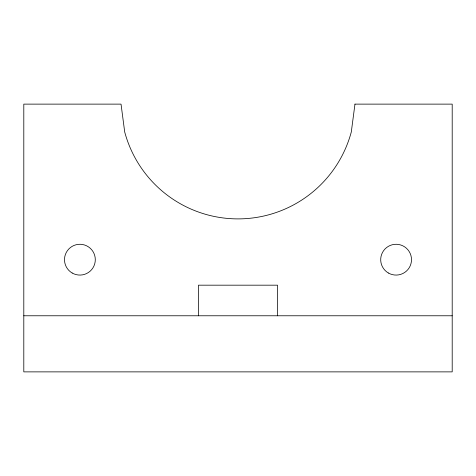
<?xml version="1.0" encoding="UTF-8"?>
<svg xmlns="http://www.w3.org/2000/svg" width="476" height="476" viewBox="0 0 476 476"><rect width="100%" height="100%" fill="white"/><g stroke="black" fill="none" stroke-linecap="round" stroke-linejoin="round"><path stroke-width="0.71" d="M23.8 315.772L452.2 315.772M277.532 315.772L277.532 285.178L198.468 285.178L198.468 315.772M354.965 104.125L351.306 131.935A117.298 117.298 0 0 1 124.694 131.935L121.035 104.125L23.8 104.125L23.8 371.875L452.2 371.875L452.2 104.125L354.965 104.125M388.398 273.016A15.405 15.405 0 0 0 411.502 259.676A15.405 15.405 0 0 0 388.398 246.336A15.405 15.405 0 0 0 388.398 273.016M72.197 273.016A15.405 15.405 0 0 0 95.301 259.676A15.405 15.405 0 0 0 72.197 246.336A15.405 15.405 0 0 0 72.197 273.016"/></g></svg>
